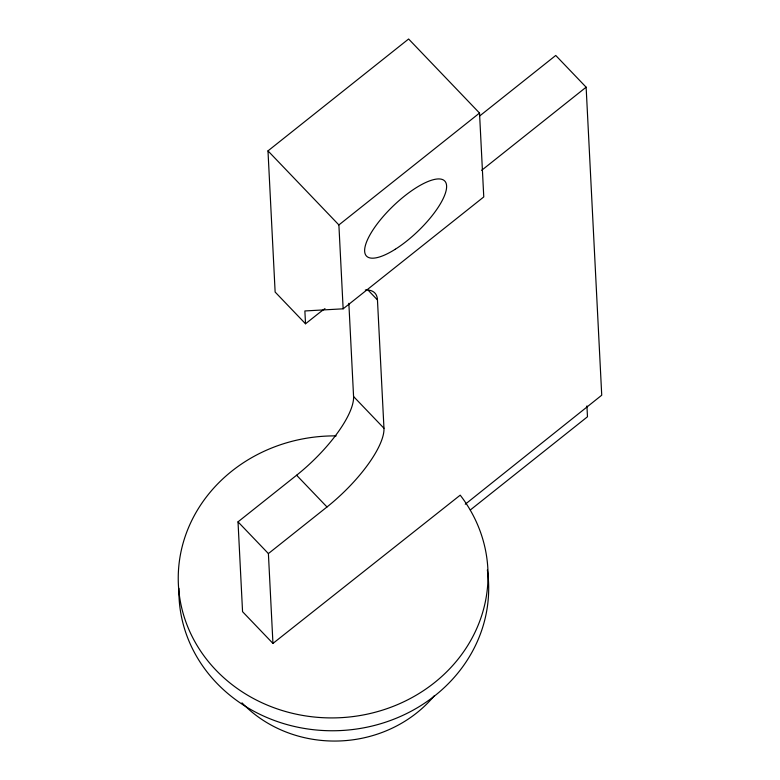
<?xml version="1.0" encoding="UTF-8"?>
<svg xmlns="http://www.w3.org/2000/svg" width="780" height="780" viewBox="0 0 780 780"><rect width="100%" height="100%" fill="white"/><g stroke="black" fill="none" stroke-linecap="round" stroke-linejoin="round"><path stroke-width="1.17" d="M465.26 504.241L601.731 395.206L586.131 87.194L555.74 55.458L479.729 115.928M305.526 323.788L275.135 292.052L267.988 150.881L408.613 39L479.524 113.061L483.766 196.94L343.142 308.822L304.873 310.957L305.526 323.788L317.245 314.467A77.464 25.243 -43.8 0 1 324.977 308.607M343.142 308.822L338.89 224.942L479.524 113.061M481.611 170.352L586.131 87.194M336.17 435.893A154.937 140.985 -2.9 0 0 181.018 604.832A154.937 140.985 -2.9 0 0 393.354 706.3A154.937 140.985 -2.9 0 0 460.219 495.163L272.951 643.422L242.56 611.686L238.017 521.849L296.605 475.235A77.464 25.243 -43.8 0 0 353.574 396.532L348.855 303.303M272.951 643.422L268.398 553.585L326.995 506.971A77.464 25.243 -43.8 0 0 383.965 428.269L377.462 299.939L368.433 290.501M470.34 509.964L587.476 416.773L586.931 405.941M267.988 150.881L338.89 224.942M353.574 396.532L383.965 428.269M296.605 475.235L326.995 506.971M238.017 521.849L268.398 553.585M365.323 289.985A77.464 25.243 -43.8 0 1 377.462 299.939M434.372 695.672A123.952 112.788 -2.9 0 1 241.985 702.829M487.354 569.956A154.937 140.985 -2.9 0 1 342.42 730.46A154.937 140.985 -2.9 0 1 178.912 588.315M395.294 249.239A54.229 17.677 -43.8 0 0 445.175 181.525A54.229 17.677 -43.8 0 0 376.399 224.981A54.229 17.677 -43.8 0 0 395.294 249.239"/></g></svg>
